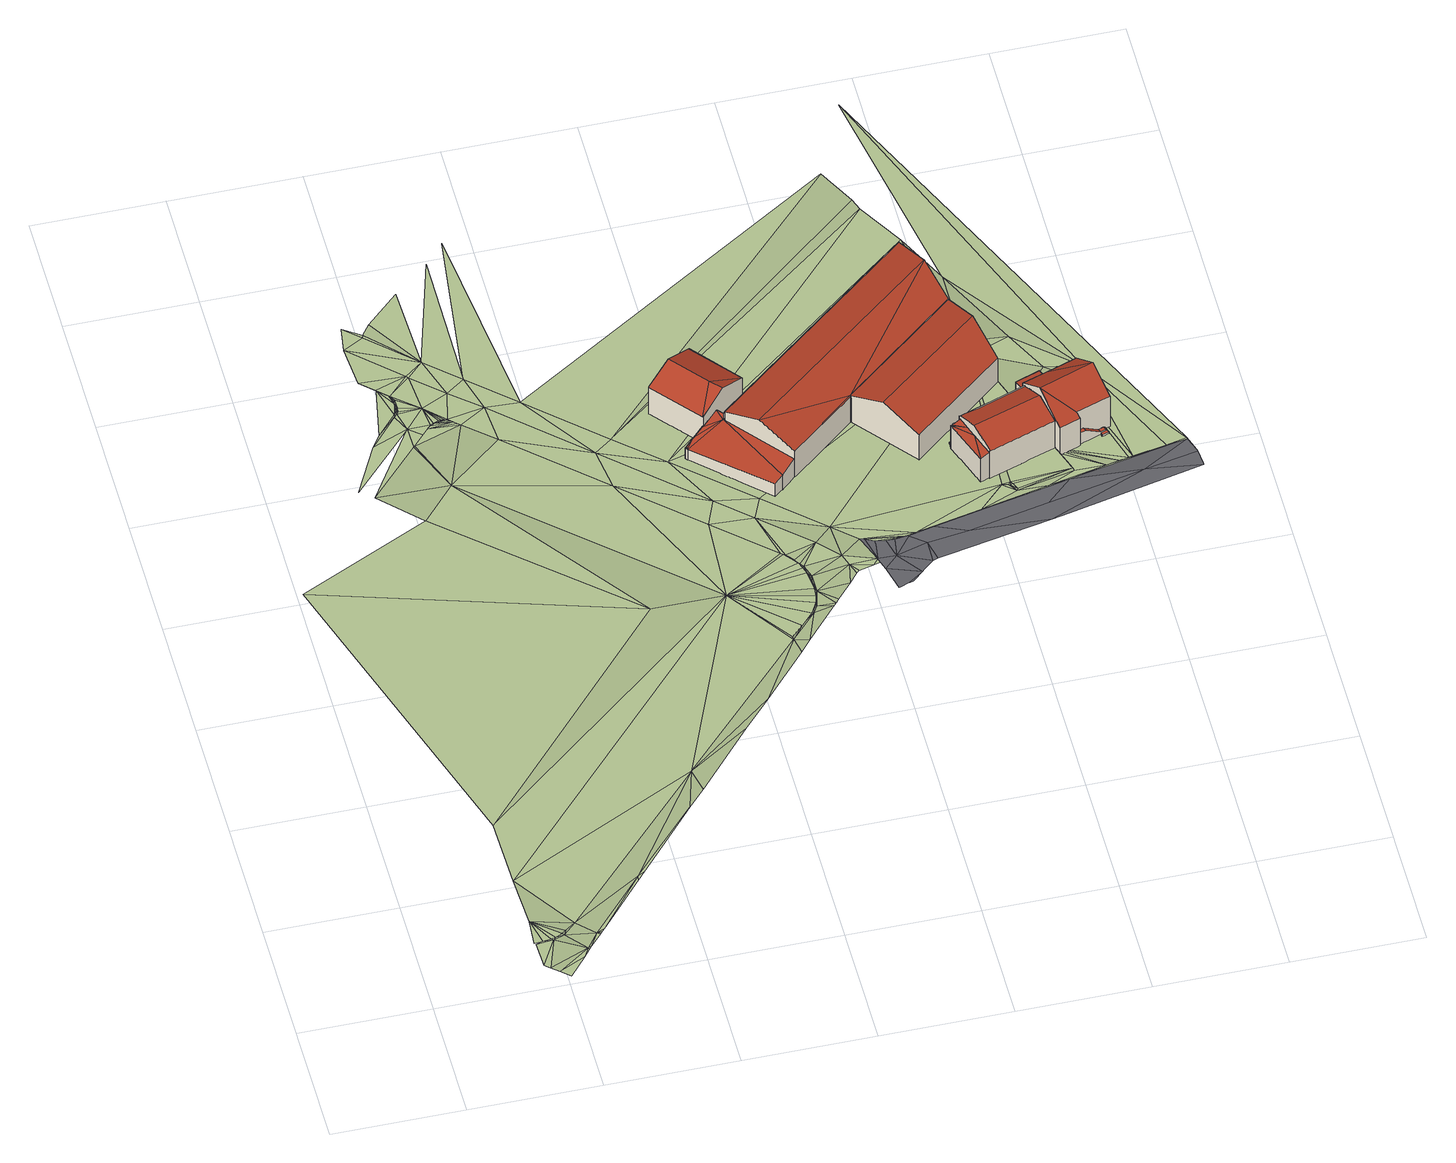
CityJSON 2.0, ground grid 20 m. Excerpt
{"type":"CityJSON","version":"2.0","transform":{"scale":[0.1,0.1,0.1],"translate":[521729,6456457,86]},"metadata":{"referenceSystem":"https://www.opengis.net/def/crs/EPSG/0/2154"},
"CityObjects":{
"building1":{"type":"Building","attributes":{"CITYGML_RESOURCECONTENTORIGIN":"jointGeoBureauFrance","CITYGML_STOREYSABOVEGROUND":"0","CITYGML_MILITARYSERVICEBRANCH":"noInformation","CITYGML_RELIGIOUSINFORMATION_RELIGIOUSDESIGNATION":"noInformation","ZExtrusion":"-999","CITYGML_COVERCLOSURETYPE":"noInformation","CITYGML_WIRELESSTELECOMTYPE_":"noInformation","CITYGML_PHYSICALCONDITION":"intact","CITYGML_MANUFACTURINGINFORMATION_PRODUCT":"noInformation","CITYGML_RELIGIOUSINFORMATION_RELIGIOUSFACILITYTYPE":"noInformation","measuredHeight":7.44,"Style":"BUP_$945{frame:rgb(248,139,82);opacity:0.699999988;width:0.800000012;}","HExtrusion":"-999","pg_data_base_ident":"945","CITYGML_COUNTRYCODE":"FRA","CITYGML_ROOFTYPE":"noInformation","CITYGML_AEROOBSTACLELIGHTPRESENT":"noInformation","CITYGML_MANUFACTURINGINFORMATION_BYPRODUCT":"noInformation","signatureG7":"REBP","CITYGML_NAVIGATIONLANDMARK":"noInformation","onGround":"False","CITYGML_MANUFACTURINGINFORMATION_RAWMATERIAL":"noInformation","CITYGML_HAZARDSHELTERINTENDEDUSE":"noInformation","typeProduction":"Ref3D","CITYGML_VERTICALCONSTRUCTIONMATERIAL":"noInformation","CITYGML_CONTROLLINGAUTHORITY":"noInformation","class":"Building","function":"noInformation"},"geometry":[{"type":"MultiSurface","lod":"2","boundaries":[[[0,1,2,3,4,5,6,7,8,9,10,11,12,13,14,15,16,17,18]],[[19,20,12,11]],[[13,12,20]],[[19,21,22,23,20]],[[24,25,26,27,28,29,30,31,32,33,34,15,14,13,20,23,22,35,36,37]],[[38,39,40,41,10,9,42,43,44,45,46,47,48,49,50]],[[10,19,11]],[[41,40,21,19,10]],[[36,35,22,21,40,39,38,50,51,52,53,54,55,56,57,58,37]],[[37,58,57,56,55,54,53,52,51,50,49,48,47,46,45,44,43,42,9,8,7,6,5,4,3,2,1,0,18,17,16,15,34,33,32,31,30,29,28,27,26,25,24]]],"semantics":{"surfaces":[{"type":"WallSurface"},{"type":"RoofSurface"},{"type":"GroundSurface"}],"values":[0,1,1,1,0,0,1,1,0,2]}}]},
"building2":{"type":"Building","attributes":{"CITYGML_COUNTRYCODE":"FRA","CITYGML_RESOURCECONTENTORIGIN":"jointGeoBureauFrance","CITYGML_MILITARYSERVICEBRANCH":"noInformation","CITYGML_RELIGIOUSINFORMATION_RELIGIOUSDESIGNATION":"noInformation","CITYGML_AEROOBSTACLELIGHTPRESENT":"noInformation","CITYGML_COVERCLOSURETYPE":"noInformation","CITYGML_MANUFACTURINGINFORMATION_BYPRODUCT":"noInformation","CITYGML_WIRELESSTELECOMTYPE_":"noInformation","signatureG7":"REBU","CITYGML_NAVIGATIONLANDMARK":"noInformation","CITYGML_PHYSICALCONDITION":"intact","CITYGML_MANUFACTURINGINFORMATION_PRODUCT":"noInformation","CITYGML_RELIGIOUSINFORMATION_RELIGIOUSFACILITYTYPE":"noInformation","CITYGML_MANUFACTURINGINFORMATION_RAWMATERIAL":"noInformation","CITYGML_HAZARDSHELTERINTENDEDUSE":"noInformation","Style":"BU_$715{frame:rgb(178,52,126);opacity:0.699999988;width:0.800000012;}","typeProduction":"Ref3D","pg_data_base_ident":"715","CITYGML_CONTROLLINGAUTHORITY":"noInformation","class":"Building","function":"noInformation"},"children":["building2-1","building2-2","building2-3"]},
"building2-1":{"type":"BuildingPart","attributes":{"CITYGML_ROOFTYPE":"noInformation","CITYGML_STOREYSABOVEGROUND":"0","ZExtrusion":"-999","signatureG7":"REBP","measuredHeight":8.03,"onGround":"False","Style":"BUP_$725{frame:rgb(71,222,82);opacity:0.699999988;width:0.800000012;}","HExtrusion":"-999","pg_data_base_ident":"725","CITYGML_VERTICALCONSTRUCTIONMATERIAL":"noInformation"},"parents":["building2"],"geometry":[{"type":"MultiSurface","lod":"2","boundaries":[[[59,60,61,62,63,64,65,66,67,68,69,70,71,72,73,74,75]],[[72,71,70,76,77]],[[78,79,80,81,82,83,84,85,86,77,76,87,88,89]],[[75,90,91,92,93,94,95,96,97,98,99,85,84,83,82,81,80,79,78,89,88,87,100,101,102,103,104,105,69,68,67,66,65,64,63,62,61,60,59]],[[74,86,85,99,98,97,96,95,94,93,92,91,90,75]],[[74,73,72,77,86]],[[104,103,102,101,100,87,76,70,69,105]]],"semantics":{"surfaces":[{"type":"WallSurface"},{"type":"RoofSurface"},{"type":"GroundSurface"}],"values":[0,1,0,2,0,1,0]}}]},
"building2-2":{"type":"BuildingPart","attributes":{"CITYGML_ROOFTYPE":"noInformation","CITYGML_STOREYSABOVEGROUND":"0","ZExtrusion":"-999","signatureG7":"REBP","measuredHeight":7.87,"onGround":"False","Style":"BUP_$716{frame:rgb(179,10,202);opacity:0.699999988;width:0.800000012;}","HExtrusion":"-999","pg_data_base_ident":"716","CITYGML_VERTICALCONSTRUCTIONMATERIAL":"noInformation"},"parents":["building2"],"geometry":[{"type":"MultiSurface","lod":"2","boundaries":[[[106,107,108,109]],[[110,106,111,112,113]],[[114,115,107,106,110,116,117,118,119,120,121,122,123,124]],[[113,125,126,127,128,129,130,131,132,133,134,135,136,137,138,139,140,141,142,143,144,145,146,147,148,149,150,151,152,153,154,155,156,157,158,159,124,123,122,121,120,119,118,117,116,110]],[[160,115,74]],[[115,114,74]],[[74,114,161,162]],[[160,74,86]],[[152,74,162,153]],[[155,154,161,114,124,159,158,157,156]],[[86,74,152,151,150,149,148,147,146]],[[136,163,109,137]],[[109,108,160,86,146,145,144,143,142,141,140,139,138,137]],[[125,113,112,111,164,163,136,135,134,133,132,131,130,129,128,127,126]],[[162,161,154,153]],[[163,164,109]],[[164,111,106,109]],[[108,107,115,160]]],"semantics":{"surfaces":[{"type":"WallSurface"},{"type":"GroundSurface"},{"type":"RoofSurface"}],"values":[0,0,0,1,2,2,2,2,0,0,0,0,0,0,0,2,2,2]}}]},
"building2-3":{"type":"BuildingPart","attributes":{"CITYGML_ROOFTYPE":"noInformation","CITYGML_STOREYSABOVEGROUND":"0","ZExtrusion":"-999","signatureG7":"REBP","measuredHeight":4.17,"onGround":"False","Style":"BUP_$731{frame:rgb(156,60,250);opacity:0.699999988;width:0.800000012;}","HExtrusion":"-999","pg_data_base_ident":"731","CITYGML_VERTICALCONSTRUCTIONMATERIAL":"noInformation"},"parents":["building2"],"geometry":[{"type":"MultiSurface","lod":"2","boundaries":[[[165,166,167,168,169,170]],[[171,172,173,174,175,176]],[[177,178,179,180,165,170,181,182,183]],[[180,179,184]],[[112,185,186,187]],[[187,186,14]],[[165,188,187]],[[189,175,187,188]],[[187,175,174]],[[188,180,184]],[[165,187,14]],[[166,165,14]],[[165,180,188]],[[190,191,188,184,179,178,192]],[[193,194,195,196,185,112,187,197]],[[198,176,175,189,199]],[[196,195,194,193,197,200,201,202,203,204,205,206,207,173,172,171,176,198,199,208,209,210,211,212,213,214,215,191,190,192,178,177,183,182,181,170,169,168,167,216,217,218,219,220,221]],[[204,203,202,201,200,197,187,174,173,207,206,205]],[[189,188,191,215,214,213,212,211,210,209,208,199]],[[167,166,14,216]],[[186,220,219,218,217,216,14]],[[221,220,186,185,196]]],"semantics":{"surfaces":[{"type":"WallSurface"},{"type":"RoofSurface"},{"type":"GroundSurface"}],"values":[0,0,0,1,1,1,1,1,1,1,1,1,1,0,0,0,2,0,0,0,0,0]}}]},
"building3":{"type":"Building","attributes":{"CITYGML_COUNTRYCODE":"FRA","CITYGML_RESOURCECONTENTORIGIN":"jointGeoBureauFrance","CITYGML_MILITARYSERVICEBRANCH":"noInformation","CITYGML_RELIGIOUSINFORMATION_RELIGIOUSDESIGNATION":"noInformation","CITYGML_AEROOBSTACLELIGHTPRESENT":"noInformation","CITYGML_COVERCLOSURETYPE":"noInformation","CITYGML_MANUFACTURINGINFORMATION_BYPRODUCT":"noInformation","CITYGML_WIRELESSTELECOMTYPE_":"noInformation","signatureG7":"REBU","CITYGML_NAVIGATIONLANDMARK":"noInformation","CITYGML_PHYSICALCONDITION":"intact","CITYGML_MANUFACTURINGINFORMATION_PRODUCT":"noInformation","CITYGML_RELIGIOUSINFORMATION_RELIGIOUSFACILITYTYPE":"noInformation","CITYGML_MANUFACTURINGINFORMATION_RAWMATERIAL":"noInformation","CITYGML_HAZARDSHELTERINTENDEDUSE":"noInformation","Style":"BU_$1820{frame:rgb(254,15,151);opacity:0.699999988;width:0.800000012;}","typeProduction":"Ref3D","pg_data_base_ident":"1820","CITYGML_CONTROLLINGAUTHORITY":"noInformation","class":"Building","function":"noInformation"},"children":["building3-1","building3-2"]},
"building3-1":{"type":"BuildingPart","attributes":{"CITYGML_ROOFTYPE":"noInformation","CITYGML_STOREYSABOVEGROUND":"0","ZExtrusion":"-999","signatureG7":"REBP","measuredHeight":7.36,"onGround":"False","Style":"BUP_$1821{frame:rgb(241,120,16);opacity:0.699999988;width:0.800000012;}","HExtrusion":"-999","pg_data_base_ident":"1821","CITYGML_VERTICALCONSTRUCTIONMATERIAL":"noInformation"},"parents":["building3"],"geometry":[{"type":"MultiSurface","lod":"2","boundaries":[[[222,223,224,225,226]],[[227,228,229,230,231,232,233,234,224,223,235,236,237,238]],[[239,240,241,242,243,244,245,246,247,248,249,250,251]],[[252,253,254]],[[255,256,253]],[[257,258,256,255,259]],[[254,260,252]],[[253,252,261,255]],[[262,263,226,225,264,265,266,267,268,269,270,271,272,273,274,275,276,277,278,279,280]],[[281,282,283,284,285,286]],[[226,263,262,235,223,222]],[[287,288,289,283,282,232,231,230,229]],[[290,291,292]],[[293,294,240,239]],[[225,224,234,233,266,265,264]],[[239,251,295,293]],[[296,236,235,262,280]],[[297,298,299,300,301,302,303,304,286,285,305]],[[295,251,250,306,307,308]],[[308,259,255,261,252,260,309,305,285,284,283,289,288,287,229,228,227,310,311,312,313,314,315,294,293,295]],[[316,317,318,319,320,321,322,323,324,325,254,253,326,327]],[[233,232,282,281,286,304,328,329,330,331,332,333,334,335,336,337,338,339,340,267,266]],[[316,327,290,341,342,249,248,247,246,245,244,243,242,241,240,294,315,314,313,312,311,310,227,238,237,236,296,280,279,278,277,276,275,274,273,272,271,270,269,268,267,340,339,338,337,336,335,334,333,332,331,330,329,328,304,303,302,301,300,299,298,297,305,309,343,344,345,346,325,324,323,322,321,320,319,318,317]],[[290,292,256,258,257,259,308,307,306,250,249,342,341]],[[346,345,344,343,309,260,254,325]],[[290,327,326,253,256,292,291]]],"semantics":{"surfaces":[{"type":"WallSurface"},{"type":"RoofSurface"},{"type":"OuterCeilingSurface"},{"type":"WaterClosureSurface"},{"type":"GroundSurface"}],"values":[0,0,0,1,1,1,1,1,0,1,2,1,3,0,1,2,0,0,2,0,3,0,4,3,3,3]}}]},
"building3-2":{"type":"BuildingPart","attributes":{"CITYGML_ROOFTYPE":"noInformation","CITYGML_STOREYSABOVEGROUND":"0","ZExtrusion":"-999","signatureG7":"REBP","measuredHeight":1.62,"onGround":"False","Style":"BUP_$1829{frame:rgb(117,11,237);opacity:0.699999988;width:0.800000012;}","HExtrusion":"-999","pg_data_base_ident":"1829","CITYGML_VERTICALCONSTRUCTIONMATERIAL":"noInformation"},"parents":["building3"],"geometry":[{"type":"MultiSurface","lod":"2","boundaries":[[[347,348,349,350]],[[350,349,351,352]],[[353,354,355,356,357,358,359,360,361]],[[362,363,359,358]],[[295,308,250,251]],[[239,293,295,251]],[[364,365,235,366,367,368,369,370]],[[352,351,365,364]],[[291,292,371,372]],[[360,370,369,373,374,375,361]],[[376,377,378,379]],[[363,371,292,380,381,347,350,352,364,370,360,359]],[[223,228,382,383,384,385,366,235]],[[378,357,356,386,387,379]],[[291,326,388,389,390,391]],[[392,393,388,326,377,376]],[[394,395,396,391,390,389,388,393,392,376,379,387,386,356,355,354,353,361,375,374,373,369,368,367,366,385,384,383,382,397,398,399,400,401,402,403,404,405,406,407,408,409,410,411,412,413,414,415,416,417,418,419]],[[408,293,239,409]],[[295,293,408,407,406,405,404,403,402,401,400,399,398,397,382,228,308]],[[223,235,365,351,349,348,420,421,250,308,228]],[[378,377,326,291,372,362,358,357]],[[394,419,250,421,380,292,291,391,396,395]],[[381,420,348,347]],[[372,371,363,362]],[[412,411,410,409,239,251,250,419,418,417,416,415,414,413]],[[380,421,420,381]]],"semantics":{"surfaces":[{"type":"WallSurface"},{"type":"RoofSurface"},{"type":"GroundSurface"}],"values":[0,0,0,0,1,1,0,0,0,0,0,1,0,0,0,0,2,0,0,1,1,0,0,0,0,0]}}]},
"building4":{"type":"Building","attributes":{"CITYGML_COUNTRYCODE":"FRA","CITYGML_RESOURCECONTENTORIGIN":"jointGeoBureauFrance","CITYGML_MILITARYSERVICEBRANCH":"noInformation","CITYGML_RELIGIOUSINFORMATION_RELIGIOUSDESIGNATION":"noInformation","CITYGML_AEROOBSTACLELIGHTPRESENT":"noInformation","CITYGML_COVERCLOSURETYPE":"noInformation","CITYGML_MANUFACTURINGINFORMATION_BYPRODUCT":"noInformation","CITYGML_WIRELESSTELECOMTYPE_":"noInformation","signatureG7":"REBU","CITYGML_NAVIGATIONLANDMARK":"noInformation","CITYGML_PHYSICALCONDITION":"intact","CITYGML_MANUFACTURINGINFORMATION_PRODUCT":"noInformation","CITYGML_RELIGIOUSINFORMATION_RELIGIOUSFACILITYTYPE":"noInformation","CITYGML_MANUFACTURINGINFORMATION_RAWMATERIAL":"noInformation","CITYGML_HAZARDSHELTERINTENDEDUSE":"noInformation","Style":"BU_$1799{frame:rgb(176,58,244);opacity:0.699999988;width:0.800000012;}","typeProduction":"Ref3D","pg_data_base_ident":"1799","CITYGML_CONTROLLINGAUTHORITY":"noInformation","class":"Building","function":"noInformation"},"children":["building4-1","building4-2","building4-3","building4-4"]},
"building4-1":{"type":"BuildingPart","attributes":{"CITYGML_ROOFTYPE":"noInformation","CITYGML_STOREYSABOVEGROUND":"0","ZExtrusion":"-999","signatureG7":"REBP","measuredHeight":2.04,"onGround":"False","Style":"BUP_$1818{frame:rgb(30,234,231);opacity:0.699999988;width:0.800000012;}","HExtrusion":"-999","pg_data_base_ident":"1818","CITYGML_VERTICALCONSTRUCTIONMATERIAL":"noInformation"},"parents":["building4"],"geometry":[{"type":"MultiSurface","lod":"2","boundaries":[[[422,423,424,425,426,427,428,429,430]],[[423,431,432,424]],[[433,434,435,436,437,432,431,438,439]],[[424,432,437,436,435,434,433,439,430,429,428,427,426,425]],[[438,431,423,422]],[[438,422,430,439]]],"semantics":{"surfaces":[{"type":"WallSurface"},{"type":"GroundSurface"},{"type":"RoofSurface"}],"values":[0,0,0,1,2,0]}}]},
"building4-2":{"type":"BuildingPart","attributes":{"CITYGML_ROOFTYPE":"noInformation","CITYGML_STOREYSABOVEGROUND":"0","ZExtrusion":"88.5","signatureG7":"REBP","measuredHeight":3.08,"onGround":"False","Style":"BUP_$1816{frame:rgb(59,227,140);opacity:0.699999988;width:0.800000012;}","HExtrusion":"-999","pg_data_base_ident":"1816","CITYGML_VERTICALCONSTRUCTIONMATERIAL":"noInformation"},"parents":["building4"],"geometry":[{"type":"MultiSurface","lod":"2","boundaries":[[[440,441,442,443,444,445,446,447,438,448]],[[449,445,444,450,451,452,453,454]],[[455,447,446,445,449]],[[456,448,438,447,455,457,458,459,460,461]],[[456,461,460,459,458,457,462,463,454,453,452,451,450,444,443,442,441,440,448]],[[463,462,457,455,449,454]]],"semantics":{"surfaces":[{"type":"WallSurface"},{"type":"RoofSurface"},{"type":"GroundSurface"}],"values":[0,0,1,0,2,0]}}]},
"building4-3":{"type":"BuildingPart","attributes":{"CITYGML_ROOFTYPE":"noInformation","CITYGML_STOREYSABOVEGROUND":"0","ZExtrusion":"-999","signatureG7":"REBP","measuredHeight":9.3,"onGround":"False","Style":"BUP_$1800{frame:rgb(117,203,216);opacity:0.699999988;width:0.800000012;}","HExtrusion":"-999","pg_data_base_ident":"1800","CITYGML_VERTICALCONSTRUCTIONMATERIAL":"noInformation"},"parents":["building4"],"geometry":[{"type":"MultiSurface","lod":"2","boundaries":[[[464,465,466,467,468,469,470,471,472,473]],[[474,475,476,477,478,479,480,481,482,483,484,485,486,487,488,489,490,491,492,493,494,495,496,497]],[[498,499,500,501,502,503,455,504,505,506,507,508,509,510,511,512,513,514,515,516,517,518]],[[502,501,500,499,498,518,517,516,515,514,513,512,511,510,509,508,519,520,521,522,523,524,525,526,527,528,529,530,531,532,533,534,480,479,478,477,476,475,474,497,496,495,494,493,492,491,490,489,488,535,536,537,472,471,470,469,468,467,466,465,538,539,540,541,542,543,544,545,546,547,548,549,550,551,552,553,554,555,556,557,558,559,560,503]],[[561,562,563,505,504,564,565]],[[563,507,506,505]],[[481,480,534,533,532,531,530,529,528,527,526,525,524,523,522,521,520,519,508,507,563]],[[536,535,488,487,486,566,473,472,537]],[[558,557,556,555,554,553,552,551,550,549,548,547,546,545,544,543,542,541,540,539,538,465,464,567,568,562,561,565,564,504,455,503,560,559]],[[482,481,563,562,486,485,484,483]],[[566,486,562,568,567,464,473]]],"semantics":{"surfaces":[{"type":"WallSurface"},{"type":"GroundSurface"},{"type":"RoofSurface"}],"values":[0,0,0,1,2,2,0,0,0,2,2]}}]},
"building4-4":{"type":"BuildingPart","attributes":{"CITYGML_ROOFTYPE":"noInformation","CITYGML_STOREYSABOVEGROUND":"0","ZExtrusion":"-999","signatureG7":"REBP","measuredHeight":2.31,"onGround":"False","Style":"BUP_$1813{frame:rgb(243,199,68);opacity:0.699999988;width:0.800000012;}","HExtrusion":"-999","pg_data_base_ident":"1813","CITYGML_VERTICALCONSTRUCTIONMATERIAL":"noInformation"},"parents":["building4"],"geometry":[{"type":"MultiSurface","lod":"2","boundaries":[[[569,570,571,572]],[[573,487,574,575]],[[576,573,575,577]],[[578,579,576,577]],[[580,581,582,583,584,585,586,587,588,589,590,487,573,576,579,591,592,593,594,595]],[[574,487,590,596]],[[597,598,599,600,601,572,571,602,578,577,575,574,596,603,604,605]],[[606,593,592,607,608,609]],[[608,610,611,569,572,601,600,599,598,597,605,604,603,596,590,589,588,587,586,585,584,583,582,581,580,595,594,593,606,609]],[[591,579,578,602]],[[571,570,607,592,591,602]],[[610,608,607,570,569,611]]],"semantics":{"surfaces":[{"type":"WallSurface"},{"type":"RoofSurface"},{"type":"GroundSurface"}],"values":[0,1,1,1,0,0,0,0,2,0,1,0]}}]},
"terrain1":{"type":"TINRelief","geometry":[{"type":"CompositeSurface","lod":"0","boundaries":[[[612,613,614]],[[615,614,613]],[[616,617,618]],[[616,615,613]],[[619,617,616]],[[620,621,612]],[[622,620,623]],[[619,616,613]],[[624,617,619]],[[612,621,613]],[[619,613,624]],[[624,625,617]],[[613,626,624]],[[625,627,617]],[[620,622,621]],[[617,628,629]],[[624,626,625]],[[613,621,626]],[[627,628,617]],[[626,627,625]],[[627,626,628]],[[621,622,630]],[[630,631,621]],[[621,632,626]],[[632,628,626]],[[631,632,621]],[[633,632,631]],[[634,632,633]],[[632,634,635]],[[632,635,636]],[[628,632,637]],[[632,636,637]],[[629,628,638]],[[639,637,636]],[[637,639,640]],[[641,642,643]],[[637,638,628]],[[642,629,644]],[[640,645,637]],[[643,646,641]],[[647,648,649]],[[650,646,651]],[[637,645,638]],[[652,650,651]],[[652,649,650]],[[653,647,654]],[[638,644,629]],[[649,654,647]],[[655,653,654]],[[653,655,656]],[[657,652,651]],[[658,656,659]],[[654,660,655]],[[661,638,645]],[[662,652,657]],[[654,649,660]],[[663,655,660]],[[663,664,655]],[[662,649,652]],[[655,665,656]],[[664,666,655]],[[663,660,667]],[[656,668,659]],[[663,667,664]],[[666,665,655]],[[664,667,666]],[[665,669,656]],[[669,668,656]],[[667,670,666]],[[670,665,666]],[[665,671,669]],[[671,672,669]],[[670,673,665]],[[669,672,668]],[[673,671,665]],[[674,662,657]],[[658,659,675]],[[658,675,676]],[[672,671,673]],[[668,672,673]],[[660,649,677]],[[677,667,660]],[[649,662,678]],[[646,643,651]],[[676,679,680]],[[667,677,670]],[[675,659,668]],[[657,651,681]],[[677,673,670]],[[643,642,644]],[[668,673,677]],[[678,677,649]],[[674,678,662]],[[657,681,674]],[[679,682,680]],[[683,678,674]],[[668,677,684]],[[685,678,683]],[[678,686,677]],[[678,685,686]],[[675,668,684]],[[679,676,687]],[[685,688,686]],[[674,689,683]],[[690,677,686]],[[686,688,690]],[[675,687,676]],[[683,689,685]],[[691,677,690]],[[685,692,688]],[[693,690,688]],[[638,661,694]],[[695,677,691]],[[693,691,690]],[[688,692,693]],[[696,677,695]],[[682,679,687]],[[685,697,692]],[[693,695,691]],[[674,698,689]],[[692,695,693]],[[674,681,698]],[[685,689,697]],[[699,681,651]],[[696,695,692]],[[677,700,684]],[[701,682,687]],[[696,692,697]],[[677,696,700]],[[697,689,696]],[[687,675,684]],[[689,681,696]],[[698,681,689]],[[684,700,687]],[[702,696,681]],[[701,687,703]],[[702,700,696]],[[700,704,687]],[[681,699,702]],[[699,651,705]],[[706,638,694]],[[704,700,702]],[[643,644,651]],[[704,707,687]],[[704,702,708]],[[651,644,705]],[[699,709,702]],[[638,706,710]],[[708,702,709]],[[708,711,704]],[[699,705,709]],[[644,638,710]],[[708,709,712]],[[644,713,705]],[[705,714,709]],[[710,706,715]],[[712,709,716]],[[710,717,644]],[[714,705,713]],[[718,644,717]],[[716,709,714]],[[719,710,715]],[[710,718,717]],[[644,718,720]],[[644,721,713]],[[710,719,722]],[[644,720,723]],[[718,710,722]],[[644,723,724]],[[721,644,725]],[[644,724,726]],[[644,727,725]],[[644,726,728]],[[729,714,713]],[[644,730,727]],[[644,728,730]],[[722,720,718]],[[729,713,721]],[[731,716,714]],[[719,732,722]],[[720,722,733]],[[720,733,723]],[[733,722,734]],[[733,734,723]],[[723,734,724]],[[732,734,722]],[[714,729,731]],[[724,734,735]],[[725,736,721]],[[721,736,729]],[[736,725,737]],[[726,724,735]],[[727,737,725]],[[737,738,736]],[[734,739,735]],[[726,735,740]],[[737,741,738]],[[727,741,737]],[[739,734,732]],[[726,740,728]],[[727,738,741]],[[738,727,742]],[[740,735,743]],[[740,744,728]],[[730,745,727]],[[740,743,744]],[[745,742,727]],[[730,728,745]],[[744,743,728]],[[728,743,745]],[[746,735,739]],[[747,729,736]],[[747,736,738]],[[742,747,738]],[[745,747,742]],[[746,748,735]],[[749,743,735]],[[743,750,745]],[[731,729,751]],[[748,749,735]],[[745,750,747]],[[751,729,747]],[[712,752,708]],[[749,750,743]],[[753,749,748]],[[750,751,747]],[[754,749,753]],[[755,749,754]],[[749,756,750]],[[750,757,751]],[[749,755,756]],[[758,712,716]],[[756,757,750]],[[756,755,759]],[[760,757,756]],[[761,760,756]],[[762,756,759]],[[757,763,751]],[[764,761,756]],[[756,762,765]],[[756,765,764]],[[766,757,760]],[[767,716,731]],[[766,760,761]],[[765,762,768]],[[768,769,765]],[[770,764,765]],[[769,771,765]],[[766,761,764]],[[766,764,770]],[[766,763,757]],[[765,772,770]],[[771,773,765]],[[766,770,772]],[[765,773,772]],[[772,763,766]],[[774,773,771]],[[731,751,767]],[[774,775,773]],[[763,772,776]],[[773,776,772]],[[751,763,777]],[[775,778,773]],[[778,776,773]],[[779,763,776]],[[780,776,778]],[[776,780,781]],[[712,782,752]],[[758,782,712]],[[779,776,781]],[[783,781,780]],[[777,763,779]],[[784,716,767]],[[758,716,784]],[[767,751,777]],[[781,783,785]],[[777,779,786]],[[779,781,787]],[[786,779,788]],[[786,789,777]],[[789,790,777]],[[788,789,786]],[[788,779,787]],[[791,790,789]],[[791,789,788]],[[792,790,791]],[[793,791,788]],[[792,791,793]],[[781,785,794]],[[787,781,794]],[[767,777,790]],[[795,790,792]],[[793,788,795]],[[795,792,793]],[[796,794,785]],[[787,797,788]],[[795,767,790]],[[795,788,797]],[[798,79,767]],[[795,798,767]],[[799,787,794]],[[795,304,798]],[[795,800,304]],[[801,800,795]],[[797,801,795]],[[796,802,794]],[[799,797,787]],[[79,803,767]],[[804,784,767]],[[801,799,800]],[[799,801,797]],[[79,798,805]],[[800,806,304]],[[803,804,767]],[[807,798,304]],[[79,805,803]],[[799,806,800]],[[805,798,807]],[[806,808,304]],[[807,304,808]],[[806,799,809]],[[804,803,810]],[[809,799,811]],[[799,794,812]],[[813,804,810]],[[808,806,809]],[[805,810,803]],[[794,802,812]],[[808,809,811]],[[807,808,811]],[[805,807,810]],[[807,811,810]],[[811,799,812]],[[810,811,814]],[[815,812,802]],[[813,810,816]],[[814,811,812]],[[810,814,816]],[[812,815,817]],[[816,814,812]],[[812,817,816]]]}]},
"road1":{"type":"Road","attributes":{"PROD3D_TYPE_ROAD":"3DU_NIV4","CITYGML_COUNTRYCODE":"FRA","CITYGML_ONEWAY":"noInformation","CITYGML_THROUGHROUTE":"noInformation","CITYGML_RESOURCECONTENTORIGIN":"jointGeoBureauFrance","CITYGML_ROUTEDESIGTYPE":"noInformation","CITYGML_ROADWEATHERRESTRICTION":"noInformation","CITYGML_FLIGHTSTRIPCAPABLE":"no","CITYGML_DIVIDED":"no","signatureG7":"RET4","CITYGML_NAVIGATIONLANDMARK":"noInformation","CITYGML_PHYSICALCONDITION":"intact","CITYGML_ROADINTERCHANGERAMP":"no","CITYGML_ROADTRACKORLANECOUNT":"1","typeProduction":"Ref3D","pg_data_base_ident":"5649","CITYGML_CONTROLLINGAUTHORITY":"noInformation","class":"Road","function":"noInformation"},"geometry":[{"type":"MultiSurface","lod":"2","boundaries":[[[818,819,820,821,822,823]],[[824,825,826,812]],[[824,812,827,794]],[[828,820,819,829,830]],[[831,756,760,832,757]],[[824,833,834,835]],[[765,756,836,821]],[[756,761,837,760]],[[838,794,839,781,840,776,841]],[[765,770,842,764]],[[756,765,764,843,761]],[[765,820,844,845]],[[765,772,846,770]],[[773,841,776,847,772]],[[841,773,848,849,833]],[[824,835,850,825]],[[773,845,851,848]],[[794,838,824]],[[833,824,838,841]],[[845,773,765]],[[765,773,772]],[[820,765,821]]],"semantics":{"surfaces":[{"type":"TrafficArea","GEOMETRY_TYPE":"SURF_SOL","signatureG7":"RETA","onGround":"True","CITYGML_SURFACEMATERIAL":"noInformation","style":"4_drivingLane","pg_data_base_ident":"5648","usage":"drivingLane"}],"values":[0,0,0,0,0,0,0,0,0,0,0,0,0,0,0,0,0,0,0,0,0,0]}}]}
},
"vertices":[
[652,985,5],[653,986,5],[655,988,5],[660,992,5],[661,992,5],[664,995,5],[665,996,5],[668,999,5],[684,1012,5],[700,1025,5],[700,1025,60],[664,995,80],[652,985,73],[629,965,60],[629,965,41],[629,965,5],[629,966,5],[639,974,5],[650,983,5],[649,1013,79],[628,966,60],[603,1069,79],[567,1040,60],[567,1039,60],[567,1039,5],[569,1037,5],[591,1010,5],[594,1007,5],[597,1003,5],[601,999,5],[604,996,5],[604,995,5],[605,994,5],[608,990,5],[628,966,5],[567,1040,53],[567,1040,50],[567,1040,5],[639,1098,50],[639,1098,53],[639,1098,60],[640,1098,60],[698,1027,5],[676,1054,5],[673,1057,5],[670,1061,5],[667,1065,5],[664,1069,5],[661,1072,5],[640,1098,5],[639,1098,5],[638,1098,5],[623,1085,5],[607,1072,5],[606,1072,5],[603,1069,5],[601,1068,5],[599,1066,5],[583,1053,5],
[841,953,6],[842,952,6],[858,933,6],[876,911,6],[877,909,6],[879,908,6],[880,907,6],[883,903,6],[898,884,6],[916,862,6],[918,860,6],[918,860,59],[916,862,60],[877,909,86],[841,953,63],[840,955,62],[840,955,6],[1061,977,59],[1040,1041,86],[1050,1012,6],[1040,1041,6],[1039,1042,6],[1039,1044,6],[1031,1068,6],[1029,1071,6],[1021,1097,6],[1019,1102,6],[1019,1102,62],[1061,977,6],[1061,978,6],[1052,1005,6],[841,956,6],[917,1019,6],[923,1023,6],[930,1029,6],[934,1032,6],[936,1034,6],[941,1038,6],[942,1039,6],[1014,1098,6],[1019,1101,6],[1001,928,6],[989,918,6],[983,913,6],[982,913,6],[978,910,6],[921,863,6],
[660,967,59],[660,967,61],[977,1226,61],[977,1226,59],[660,967,7],[659,968,58],[659,968,47],[659,968,7],[739,870,60],[699,919,85],[661,966,7],[668,957,7],[684,938,7],[699,919,7],[701,917,7],[702,915,7],[706,910,7],[721,892,7],[739,870,7],[662,971,7],[663,972,7],[665,973,7],[667,975,7],[820,1100,7],[823,1102,7],[832,1110,7],[841,1117,7],[842,1118,7],[969,1221,7],[976,1227,7],[977,1228,7],[977,1226,7],[979,1222,7],[988,1195,7],[988,1194,7],[998,1165,7],[999,1163,7],[1000,1158,7],[1010,1129,7],[1019,1104,7],[1019,1102,7],[944,1041,7],[937,1035,7],[928,1027,7],[845,960,7],[845,959,7],[840,955,7],[841,953,7],[840,953,7],[787,909,7],[786,908,7],[785,907,7],[782,905,7],[742,872,7],[999,1163,85],[840,953,60],[841,953,60],[977,1228,58],[663,972,58],
[611,952,35],[628,966,41],[628,966,8],[625,964,8],[618,958,8],[611,952,8],[718,851,8],[728,860,8],[738,869,8],[738,869,46],[716,849,38],[716,849,8],[598,941,8],[596,940,8],[596,940,30],[598,942,30],[611,951,8],[602,944,8],[598,942,8],[597,939,30],[663,972,49],[652,985,49],[658,967,46],[599,937,30],[703,839,34],[598,938,8],[599,937,8],[597,939,8],[658,968,8],[659,968,8],[660,969,8],[663,972,8],[658,967,8],[714,848,8],[703,839,8],[659,966,8],[663,961,8],[687,932,8],[687,931,8],[697,919,8],[704,911,8],[709,905,8],[736,871,8],[664,875,8],[651,888,8],[650,889,8],[647,892,8],[645,893,8],[640,898,8],[637,902,8],[600,936,8],[629,965,8],[634,970,8],[642,977,8],[646,980,8],[652,985,8],[656,981,8],
[982,876,17],[983,875,17],[983,875,65],[982,877,65],[982,877,17],[980,875,10],[980,875,17],[980,875,67],[983,875,67],[985,876,67],[1084,910,67],[1084,910,65],[985,876,65],[985,876,17],[985,876,10],[983,875,10],[982,875,10],[986,838,28],[986,838,10],[985,841,10],[983,848,10],[982,849,10],[981,853,10],[980,854,10],[978,861,10],[976,868,10],[976,869,10],[975,871,10],[975,871,17],[981,853,28],[993,838,62],[966,868,58],[992,796,58],[987,856,62],[968,869,58],[975,871,60],[970,870,59],[981,874,62],[1006,801,62],[992,840,62],[985,878,17],[983,877,17],[1020,890,65],[1024,891,65],[1083,911,65],[1083,911,10],[1082,911,10],[1062,904,10],[1060,904,10],[1058,903,10],[1053,901,10],[1024,892,10],[1024,891,10],[1022,891,10],[1020,890,10],[1019,890,10],[1003,884,10],[997,882,10],[985,878,10],[1097,871,83],[1096,873,83],[993,838,83],[1006,801,68],[1006,799,67],[1109,834,67],[981,874,68],[987,856,76],[992,840,82],[968,869,10],[968,869,13],[968,869,15],[992,840,28],[992,840,10],[987,856,28],[985,877,10],[1009,800,10],[1050,814,10],[1056,816,10],[1057,817,10],[1059,817,10],[1064,819,10],[1069,821,10],[1109,834,10],[1006,799,10],[976,872,17],[980,873,17],[981,874,17],[1006,801,10],[981,875,10],[981,874,10],[985,862,10],[986,858,10],[987,856,10],[989,851,10],[967,866,10],[974,847,10],[975,844,10],[977,838,10],[980,830,10],[983,822,10],[988,806,10],[989,805,10],[989,803,10],[992,796,10],[966,868,13],[966,868,10],[1109,836,10],[1104,851,10],[1098,868,10],[1098,869,10],[1097,869,10],[1097,871,10],[1097,872,10],[1096,873,10],[1096,874,10],[1094,879,10],[1089,895,10],[1087,899,10],[1084,910,10],[970,870,10],[973,871,10],[1003,800,10],[1000,799,10],[999,798,10],[996,797,10],
[972,878,15],[972,878,17],[975,881,17],[975,881,15],[978,883,17],[978,883,15],[973,883,11],[972,882,11],[971,882,11],[969,880,11],[969,880,13],[971,882,13],[971,882,15],[973,884,15],[973,884,11],[969,878,13],[969,878,15],[983,884,15],[983,884,17],[985,876,11],[983,884,11],[982,886,11],[982,888,11],[982,888,15],[968,874,15],[968,874,13],[981,887,11],[978,886,11],[975,885,11],[966,873,11],[966,873,13],[966,877,13],[966,877,11],[970,870,15],[970,874,15],[980,875,11],[982,875,11],[983,875,11],[983,876,11],[968,879,11],[967,878,11],[966,868,11],[967,868,11],[967,869,11],[968,869,11],[966,871,11],[966,869,11],[971,870,11],[970,870,11],[970,869,11],[981,874,11],[982,870,11],[983,868,11],[983,867,11],[984,865,11],[984,864,11],[986,858,11],[987,856,11],[989,850,11],[990,848,11],[991,842,11],[992,840,11],[986,838,11],[984,843,11],[983,846,11],[981,851,11],[981,853,11],[979,859,11],[978,862,11],[977,864,11],[976,866,11],[976,867,11],[975,871,11],[970,874,17],[970,870,17],
[1118,932,28],[1143,941,11],[1143,941,8],[1140,940,8],[1136,938,8],[1131,936,8],[1128,935,8],[1120,933,8],[1118,932,8],[1145,935,11],[1145,935,8],[1123,928,8],[1127,929,8],[1133,931,8],[1135,932,8],[1144,935,8],[1120,927,28],[1120,927,8],
[1119,930,25],[1118,932,25],[1117,936,25],[1115,941,25],[1114,946,25],[1114,946,53],[1118,932,55],[1120,927,56],[1120,927,25],[1076,933,53],[1113,946,25],[1104,943,25],[1095,940,25],[1087,937,25],[1076,933,25],[1082,914,56],[1113,924,25],[1082,914,25],[1083,914,25],[1093,918,25],[1101,921,25],[1108,923,25],[1080,921,25],[1078,926,25],
[1114,822,64],[1114,822,7],[1118,823,7],[1122,825,7],[1123,825,7],[1124,825,7],[1126,826,7],[1142,831,7],[1146,833,7],[1146,833,64],[1181,854,7],[1184,855,7],[1185,855,7],[1187,856,7],[1188,856,7],[1189,857,7],[1196,859,7],[1196,859,70],[1187,856,70],[1185,855,70],[1177,852,70],[1153,844,70],[1143,841,70],[1143,841,31],[1143,841,7],[1144,841,7],[1148,842,7],[1148,843,7],[1153,844,7],[1158,846,7],[1168,849,7],[1171,850,7],[1177,852,7],[1177,853,7],[1119,927,7],[1116,926,7],[1113,925,7],[1097,919,7],[1089,917,7],[1082,914,7],[1082,914,69],[1120,927,69],[1145,935,69],[1167,943,69],[1167,943,7],[1166,943,7],[1159,940,7],[1150,937,7],[1149,937,7],[1145,935,7],[1144,935,7],[1139,934,7],[1137,933,7],[1125,929,7],[1120,927,7],[1171,930,7],[1172,926,7],[1173,925,7],[1173,923,7],[1179,907,7],[1180,905,7],[1180,903,7],[1181,901,7],[1183,896,7],[1183,895,7],[1189,877,7],[1190,875,7],[1190,874,7],[1191,872,7],[1191,871,7],[1195,860,7],[1144,839,7],[1145,835,7],[1145,834,7],[1113,824,7],[1112,827,7],[1111,829,7],[1111,830,7],[1109,834,7],[1109,835,7],[1107,840,7],[1106,844,7],[1104,850,7],[1099,866,7],[1098,867,7],[1097,870,7],[1097,871,7],[1097,872,7],[1096,873,7],[1095,877,7],[1094,878,7],[1089,894,7],[1088,897,7],[1084,909,7],[1084,910,7],[1083,911,7],[1083,912,7],[1096,873,99],[1097,871,100],[1181,901,100],[1083,911,71],[1084,910,72],[1145,835,65],[1111,830,70],[1109,834,73],
[1180,842,8],[1180,842,11],[1179,846,11],[1179,846,8],[1153,844,31],[1145,835,31],[1155,838,31],[1177,852,13],[1179,846,13],[1187,849,13],[1185,855,13],[1181,854,8],[1178,853,8],[1177,852,8],[1175,852,8],[1167,849,8],[1165,848,8],[1161,847,8],[1153,844,8],[1151,844,8],[1148,842,8],[1143,841,8],[1185,855,11],[1187,856,11],[1187,856,8],[1186,856,8],[1185,855,8],[1145,835,8],[1159,839,8],[1167,842,8],[1172,844,8],[1175,845,8],[1177,846,8],[1187,849,11],[1150,836,8],[1151,837,8],[1155,838,8],[1187,855,8],[1191,845,11],[1191,845,8],[1190,846,8],[1190,845,8],[1185,843,8],
[179,31,9],[196,84,8],[171,38,9],[170,81,8],[180,84,9],[170,125,10],[167,83,9],[192,86,9],[190,21,10],[239,55,11],[230,39,11],[204,9,10],[200,87,9],[210,92,9],[213,90,7],[217,97,8],[233,109,7],[167,206,10],[241,52,11],[244,56,11],[258,80,11],[263,77,11],[264,78,11],[266,81,11],[270,85,11],[340,172,11],[462,353,8],[339,164,11],[351,178,11],[9,816,6],[164,314,13],[478,664,15],[590,668,11],[443,283,11],[210,908,11],[172,1068,5],[132,988,6],[227,1090,6],[152,973,5],[261,966,11],[228,1055,5],[186,1087,6],[215,1117,5],[216,1121,6],[202,1172,6],[230,1055,6],[181,1193,5],[201,1174,5],[220,1122,5],[470,313,10],[247,1075,5],[219,1124,6],[220,1127,6],[221,1142,6],[221,1133,6],[222,1126,5],[218,1158,5],[216,1159,6],[223,1134,5],[220,1150,6],[219,1155,5],[223,1150,5],[256,1084,6],[249,1189,6],[176,1259,6],[257,1124,6],[261,1091,5],[207,1277,5],[182,1300,5],[303,1081,5],[209,1281,5],[261,1088,6],[252,1186,6],[267,1092,6],[266,1093,5],[277,1211,5],[271,1094,6],[294,1088,6],[274,1097,5],[278,1097,5],[285,1094,6],[278,1095,6],[556,412,10],[282,1097,5],[287,1096,5],[290,1091,6],[298,1084,6],[348,1040,6],[298,1144,6],[222,1298,6],[343,1105,6],[273,1346,6],[327,1164,6],[484,915,6],[600,461,9],[328,1391,7],[395,1102,6],[475,982,7],[663,566,7],[359,1425,7],[503,1003,6],[598,810,7],[615,852,8],[668,539,9],[571,941,7],[663,570,9],[681,588,9],[685,558,9],[700,609,8],[684,731,8],[703,608,8],[710,627,8],[713,640,8],[687,727,9],[714,653,9],[704,706,9],[711,685,9],[665,806,8],[708,695,9],[680,841,8],[734,615,9],[707,619,8],[710,621,7],[717,649,7],[690,726,8],[694,720,9],[700,715,7],[738,619,9],[715,664,8],[698,715,9],[706,706,7],[717,679,7],[714,678,9],[710,699,8],[743,625,9],[737,738,10],[766,651,9],[773,685,10],[767,705,10],[764,764,8],[912,1426,9],[780,667,10],[784,671,10],[807,676,10],[815,687,10],[799,732,8],[951,1353,3],[818,679,10],[806,728,9],[820,722,9],[841,684,10],[879,723,10],[835,718,10],[843,686,10],[864,720,10],[1031,1061,14],[844,685,10],[846,685,10],[847,717,10],[858,688,11],[868,719,10],[891,699,11],[891,695,11],[892,695,11],[908,728,10],[1019,783,11],[941,706,11],[980,744,10],[952,708,11],[984,744,10],[944,1371,5],[955,709,11],[993,1280,5],[1074,735,10],[1019,782,11],[1084,766,10],[1038,767,11],[1028,781,11],[1032,784,12],[1031,779,11],[1035,780,12],[1039,769,12],[1116,772,9],[1124,787,14],[1076,736,10],[1126,786,10],[1076,933,10],[1173,785,10],[1111,830,10],[1114,822,10],[1210,765,10],[1097,1063,5],[1033,1197,5],[1131,993,6],[1194,790,9],[1155,974,7],[1207,793,9],[1197,791,9],[1185,982,7],[1213,794,9],[1296,809,8],[969,1552,6],[1264,804,9],[1234,771,10],[1296,811,9],[1304,786,9],
[834,627,9],[848,632,9],[871,648,10],[822,666,10],[823,661,10],[832,626,9],[1224,765,10],[1305,782,9],[1304,785,9],[1277,805,8],[855,634,9],[849,632,9],[853,633,9],[801,727,9],[805,729,9],[1074,703,9],[1098,708,9],[1307,755,9],[816,684,10],[819,722,9],[1076,735,10],[1102,769,9],[976,742,10],[954,708,11],[846,717,10],[834,718,10],[873,650,10],[891,665,10],[866,719,10],[904,727,10],[899,668,10],[917,671,10],[1307,758,9],[892,665,10]
]}
